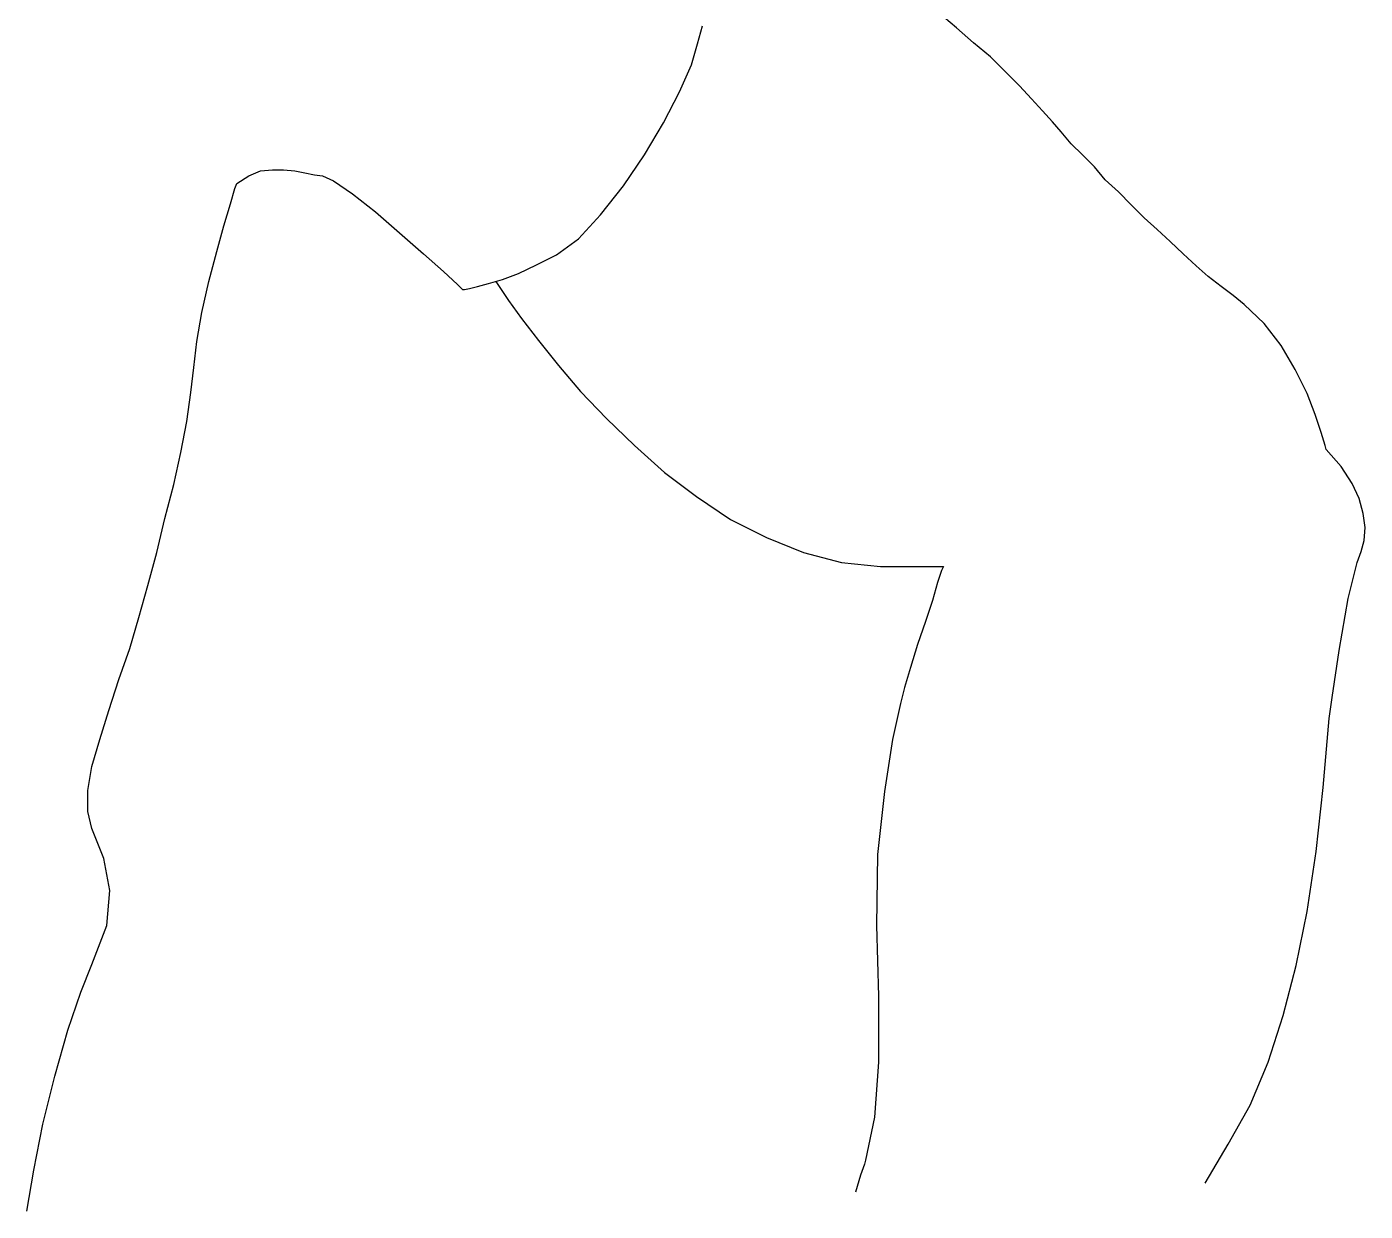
# Model space of a CAD drawing. Extents: x 115 to 1469, y 94 to 338.
# Drawn here: x 237.5795 to 237.8608, y 246.1464 to 246.3954 of the extents above; entities that cross this region are included whole.
import ezdxf

# ---------------------------------------------------------------- set-up
doc = ezdxf.new("R2010")
doc.units = 0
doc.layers.add('1', color=7, linetype='CONTINUOUS')
doc.layers.add('7', color=7, linetype='CONTINUOUS')

msp = doc.modelspace()

# ---------------------------------------------------------------- linework, layer by layer
at = {"layer": '1', "linetype": 'Continuous'}
for p, q in [((237.67809, 246.3418), (237.67866, 246.34094)), ((237.67866, 246.34094), (237.68076, 246.33779)), ((237.68076, 246.33779), (237.6835, 246.334)), ((237.6835, 246.334), (237.68707, 246.32938)), ((237.68707, 246.32938), (237.69127, 246.32413)), ((237.69127, 246.32413), (237.69589, 246.31866)), ((237.69589, 246.31866), (237.70136, 246.31299)), ((237.70136, 246.31299), (237.70724, 246.30732)), ((237.70724, 246.30732), (237.71354, 246.30164)), ((237.71354, 246.30164), (237.72026, 246.2966)), ((237.72026, 246.2966), (237.72741, 246.29177)), ((237.72741, 246.29177), (237.73497, 246.28798)), ((237.73497, 246.28798), (237.74275, 246.28483)), ((237.74275, 246.28483), (237.75074, 246.28273)), ((237.75074, 246.28273), (237.75893, 246.2819)), ((237.75893, 246.2819), (237.77217, 246.2819)), ((237.77175, 246.28105), (237.77091, 246.27853)), ((237.77217, 246.2819), (237.77175, 246.28105)), ((237.77091, 246.27853), (237.76986, 246.27475)), ((237.76986, 246.27475), (237.76838, 246.27034)), ((237.76838, 246.27034), (237.7667, 246.26551)), ((237.7667, 246.26551), (237.76523, 246.26067)), ((237.76523, 246.26067), (237.76398, 246.25647)), ((237.76398, 246.25647), (237.76313, 246.2531)), ((237.76313, 246.2531), (237.76145, 246.24554)), ((237.76145, 246.24554), (237.75977, 246.23461)), ((237.75977, 246.23461), (237.7583, 246.22137)), ((237.7583, 246.22137), (237.75809, 246.20645)), ((237.75809, 246.20645), (237.75851, 246.19154)), ((237.75851, 246.19154), (237.75851, 246.17767)), ((237.75851, 246.17767), (237.75767, 246.16611)), ((237.75767, 246.16611), (237.75578, 246.15708)), ((237.75557, 246.15623), (237.75473, 246.15393)), ((237.75578, 246.15708), (237.75557, 246.15623)), ((237.75473, 246.15393), (237.75368, 246.15035))]:
    msp.add_line(p, q, dxfattribs=at)
at = {"layer": '7', "linetype": 'Continuous'}
for p, q in [((237.7749, 246.39516), (237.77091, 246.39851)), ((237.72048, 246.39179), (237.72153, 246.39557)), ((237.77847, 246.392), (237.7749, 246.39516)), ((237.71921, 246.38737), (237.72048, 246.39179)), ((237.78204, 246.38906), (237.77847, 246.392)), ((237.7167, 246.3817), (237.71921, 246.38737)), ((237.78519, 246.38591), (237.78204, 246.38906)), ((237.78814, 246.38297), (237.78519, 246.38591)), ((237.71333, 246.37519), (237.7167, 246.3817)), ((237.79066, 246.38023), (237.78814, 246.38297)), ((237.79297, 246.37772), (237.79066, 246.38023)), ((237.79507, 246.3754), (237.79297, 246.37772)), ((237.79696, 246.3733), (237.79507, 246.3754)), ((237.70934, 246.36846), (237.71333, 246.37519)), ((237.79906, 246.37078), (237.79696, 246.3733)), ((237.80138, 246.36846), (237.79906, 246.37078)), ((237.70493, 246.36195), (237.70934, 246.36846)), ((237.8039, 246.36595), (237.80138, 246.36846)), ((237.62361, 246.36238), (237.62613, 246.36405)), ((237.62613, 246.36405), (237.62865, 246.3651)), ((237.62865, 246.3651), (237.63117, 246.36531)), ((237.63117, 246.36531), (237.63348, 246.36531)), ((237.63348, 246.36531), (237.6358, 246.3651)), ((237.6358, 246.3651), (237.6379, 246.36468)), ((237.6379, 246.36468), (237.64, 246.36426)), ((237.64, 246.36426), (237.64168, 246.36405)), ((237.64168, 246.36405), (237.64399, 246.363)), ((237.80621, 246.36321), (237.8039, 246.36595)), ((237.62234, 246.35817), (237.62319, 246.36133)), ((237.62319, 246.36133), (237.62361, 246.36238)), ((237.64399, 246.363), (237.64798, 246.36027)), ((237.70009, 246.35586), (237.70493, 246.36195)), ((237.80895, 246.36069), (237.80621, 246.36321)), ((237.64798, 246.36027), (237.65282, 246.35649)), ((237.81167, 246.35796), (237.80895, 246.36069)), ((237.62088, 246.35354), (237.62234, 246.35817)), ((237.65282, 246.35649), (237.65786, 246.35207)), ((237.69547, 246.35081), (237.70009, 246.35586)), ((237.8144, 246.35523), (237.81167, 246.35796)), ((237.61941, 246.34809), (237.62088, 246.35354)), ((237.81713, 246.35271), (237.8144, 246.35523)), ((237.65786, 246.35207), (237.66291, 246.34766)), ((237.69085, 246.34745), (237.69547, 246.35081)), ((237.81987, 246.35019), (237.81713, 246.35271)), ((237.8226, 246.34766), (237.81987, 246.35019)), ((237.61772, 246.34178), (237.61941, 246.34809)), ((237.66291, 246.34766), (237.66711, 246.34388)), ((237.68665, 246.34535), (237.69085, 246.34745)), ((237.82533, 246.34514), (237.8226, 246.34766)), ((237.68287, 246.34346), (237.68665, 246.34535)), ((237.82785, 246.34283), (237.82533, 246.34514)), ((237.61626, 246.33527), (237.61772, 246.34178)), ((237.66711, 246.34388), (237.67004, 246.34115)), ((237.67656, 246.34136), (237.6795, 246.3422)), ((237.67809, 246.3418), (237.67866, 246.34094)), ((237.6795, 246.3422), (237.68287, 246.34346)), ((237.83059, 246.34073), (237.82785, 246.34283)), ((237.67004, 246.34115), (237.6711, 246.3401)), ((237.6711, 246.3401), (237.67151, 246.3401)), ((237.67151, 246.3401), (237.67256, 246.34031)), ((237.67256, 246.34031), (237.67425, 246.34073)), ((237.67425, 246.34073), (237.67656, 246.34136)), ((237.67866, 246.34094), (237.68076, 246.33779)), ((237.83311, 246.33884), (237.83059, 246.34073)), ((237.83542, 246.33695), (237.83311, 246.33884)), ((237.68076, 246.33779), (237.6835, 246.334)), ((237.83962, 246.33295), (237.83542, 246.33695)), ((237.6152, 246.32917), (237.61626, 246.33527)), ((237.6835, 246.334), (237.68707, 246.32938)), ((237.84319, 246.32833), (237.83962, 246.33295)), ((237.61457, 246.32371), (237.6152, 246.32917)), ((237.68707, 246.32938), (237.69127, 246.32413)), ((237.84613, 246.32329), (237.84319, 246.32833)), ((237.61394, 246.31846), (237.61457, 246.32371)), ((237.69127, 246.32413), (237.69589, 246.31866)), ((237.84866, 246.31824), (237.84613, 246.32329)), ((237.6131, 246.31236), (237.61394, 246.31846)), ((237.69589, 246.31866), (237.70136, 246.31299)), ((237.85033, 246.31383), (237.84866, 246.31824)), ((237.8516, 246.31005), (237.85033, 246.31383)), ((237.61184, 246.30585), (237.6131, 246.31236)), ((237.70136, 246.31299), (237.70724, 246.30732)), ((237.85243, 246.30732), (237.8516, 246.31005)), ((237.61037, 246.29912), (237.61184, 246.30585)), ((237.70724, 246.30732), (237.71354, 246.30164)), ((237.85265, 246.30648), (237.85243, 246.30732)), ((237.8558, 246.30291), (237.85265, 246.30648)), ((237.85811, 246.29934), (237.8558, 246.30291)), ((237.71354, 246.30164), (237.72026, 246.2966)), ((237.85958, 246.29618), (237.85811, 246.29934)), ((237.60848, 246.29198), (237.61037, 246.29912)), ((237.72026, 246.2966), (237.72741, 246.29177)), ((237.86042, 246.29303), (237.85958, 246.29618)), ((237.6068, 246.28483), (237.60848, 246.29198)), ((237.72741, 246.29177), (237.73497, 246.28798)), ((237.86084, 246.29009), (237.86042, 246.29303)), ((237.86063, 246.28735), (237.86084, 246.29009)), ((237.73497, 246.28798), (237.74275, 246.28483)), ((237.86, 246.28505), (237.86063, 246.28735)), ((237.6049, 246.2779), (237.6068, 246.28483)), ((237.74275, 246.28483), (237.75074, 246.28273)), ((237.75074, 246.28273), (237.75893, 246.2819)), ((237.85727, 246.27517), (237.85916, 246.28273)), ((237.85916, 246.28273), (237.86, 246.28505)), ((237.75893, 246.2819), (237.77217, 246.2819)), ((237.77175, 246.28105), (237.77091, 246.27853)), ((237.77217, 246.2819), (237.77175, 246.28105)), ((237.60302, 246.27118), (237.6049, 246.2779)), ((237.77091, 246.27853), (237.76986, 246.27475)), ((237.76986, 246.27475), (237.76838, 246.27034)), ((237.85538, 246.26424), (237.85727, 246.27517)), ((237.60112, 246.26466), (237.60302, 246.27118)), ((237.76838, 246.27034), (237.7667, 246.26551)), ((237.7667, 246.26551), (237.76523, 246.26067)), ((237.59882, 246.25815), (237.60112, 246.26466)), ((237.85391, 246.25437), (237.85538, 246.26424)), ((237.76523, 246.26067), (237.76398, 246.25647)), ((237.59671, 246.25164), (237.59882, 246.25815)), ((237.76398, 246.25647), (237.76313, 246.2531)), ((237.85328, 246.24995), (237.85391, 246.25437)), ((237.59482, 246.24554), (237.59671, 246.25164)), ((237.76313, 246.2531), (237.76145, 246.24554)), ((237.85202, 246.23545), (237.85328, 246.24995)), ((237.59314, 246.23987), (237.59482, 246.24554)), ((237.76145, 246.24554), (237.75977, 246.23461)), ((237.5923, 246.23483), (237.59314, 246.23987)), ((237.5923, 246.23041), (237.5923, 246.23483)), ((237.75977, 246.23461), (237.7583, 246.22137)), ((237.85055, 246.22201), (237.85202, 246.23545)), ((237.59314, 246.22684), (237.5923, 246.23041)), ((237.59566, 246.22054), (237.59314, 246.22684)), ((237.59692, 246.21381), (237.59566, 246.22054)), ((237.7583, 246.22137), (237.75809, 246.20645)), ((237.84866, 246.2094), (237.85055, 246.22201)), ((237.59629, 246.20645), (237.59692, 246.21381)), ((237.84634, 246.19805), (237.84866, 246.2094)), ((237.59314, 246.19826), (237.59629, 246.20645)), ((237.75809, 246.20645), (237.75851, 246.19154)), ((237.59083, 246.19238), (237.59314, 246.19826)), ((237.84361, 246.18754), (237.84634, 246.19805)), ((237.5881, 246.18439), (237.59083, 246.19238)), ((237.75851, 246.19154), (237.75851, 246.17767)), ((237.84046, 246.17767), (237.84361, 246.18754)), ((237.58536, 246.17472), (237.5881, 246.18439)), ((237.75851, 246.17767), (237.75767, 246.16611)), ((237.83668, 246.16864), (237.84046, 246.17767)), ((237.58284, 246.16464), (237.58536, 246.17472)), ((237.83206, 246.16044), (237.83668, 246.16864)), ((237.58095, 246.15498), (237.58284, 246.16464)), ((237.75767, 246.16611), (237.75578, 246.15708)), ((237.82722, 246.15225), (237.83206, 246.16044)), ((237.75557, 246.15623), (237.75473, 246.15393)), ((237.75578, 246.15708), (237.75557, 246.15623)), ((237.57948, 246.14636), (237.58095, 246.15498)), ((237.75473, 246.15393), (237.75368, 246.15035))]:
    msp.add_line(p, q, dxfattribs=at)

doc.saveas('drawing.dxf')
